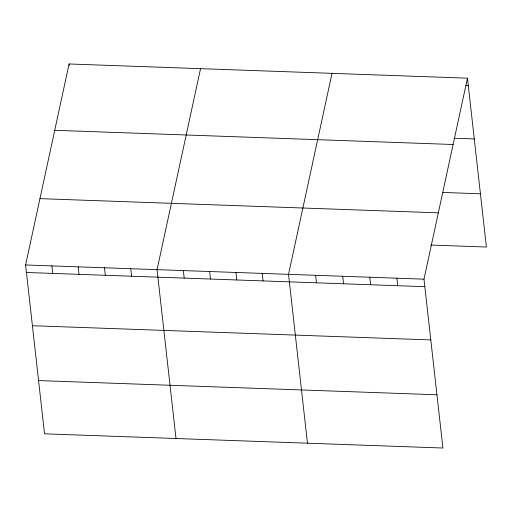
<?xml version="1.0" encoding="UTF-8"?>
<svg xmlns="http://www.w3.org/2000/svg" width="512" height="512" viewBox="0 0 512 512"><rect width="100%" height="100%" fill="white"/><g stroke="black" fill="none" stroke-linecap="round" stroke-linejoin="round"><path stroke-width="0.77" d="M467.462 78.176L423.981 279.168L442.918 448.026L44.538 433.824L25.6 264.966L69.082 63.974L467.462 78.176L486.4 247.034L430.624 245.043M200.544 68.666L157.062 269.658L176.006 438.509M332.013 73.35L288.531 274.342L307.469 443.194M465.914 85.6L468.301 85.69M454.355 138.221L474.272 138.931M54.733 130.304L453.114 144.506M442.982 192.454L480.429 193.786M39.949 198.643L438.33 212.838M25.6 264.966L423.981 279.168M26.445 272.48L424.819 286.682M32.416 325.722L430.79 339.923M38.566 380.582L436.947 394.778M396.89 278.202L397.728 285.715M369.798 277.235L370.643 284.749M342.707 276.275L343.552 283.782M315.622 275.309L316.461 282.816M262.234 273.402L263.078 280.915M235.942 272.467L236.787 279.974M209.651 271.526L210.496 279.04M183.36 270.592L184.198 278.106M130.771 268.717L131.616 276.23M104.48 267.782L105.318 275.29M69.082 63.974L69.248 65.478M78.189 266.842L79.027 274.355M51.891 265.907L52.736 273.414"/></g></svg>
